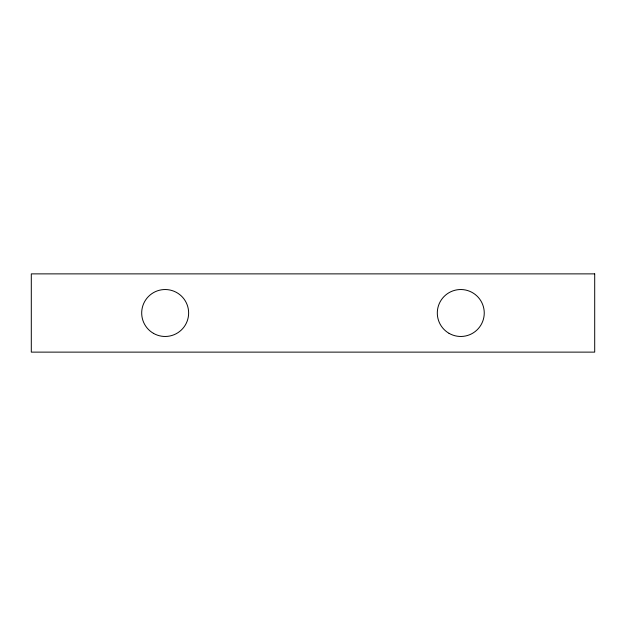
<?xml version="1.0" encoding="UTF-8"?>
<svg xmlns="http://www.w3.org/2000/svg" width="626" height="626" viewBox="0 0 626 626"><rect width="100%" height="100%" fill="white"/><g stroke="black" fill="none" stroke-linecap="round" stroke-linejoin="round"><path stroke-width="0.94" d="M594.7 273.875L31.3 273.875L31.3 352.125L594.7 352.125L594.7 273.875M449.038 333.329A23.475 23.475 0 0 0 484.25 313A23.475 23.475 0 0 0 449.038 292.671A23.475 23.475 0 0 0 449.038 333.329M153.425 333.329A23.475 23.475 0 0 0 188.637 313A23.475 23.475 0 0 0 153.425 292.671A23.475 23.475 0 0 0 153.425 333.329"/></g></svg>
